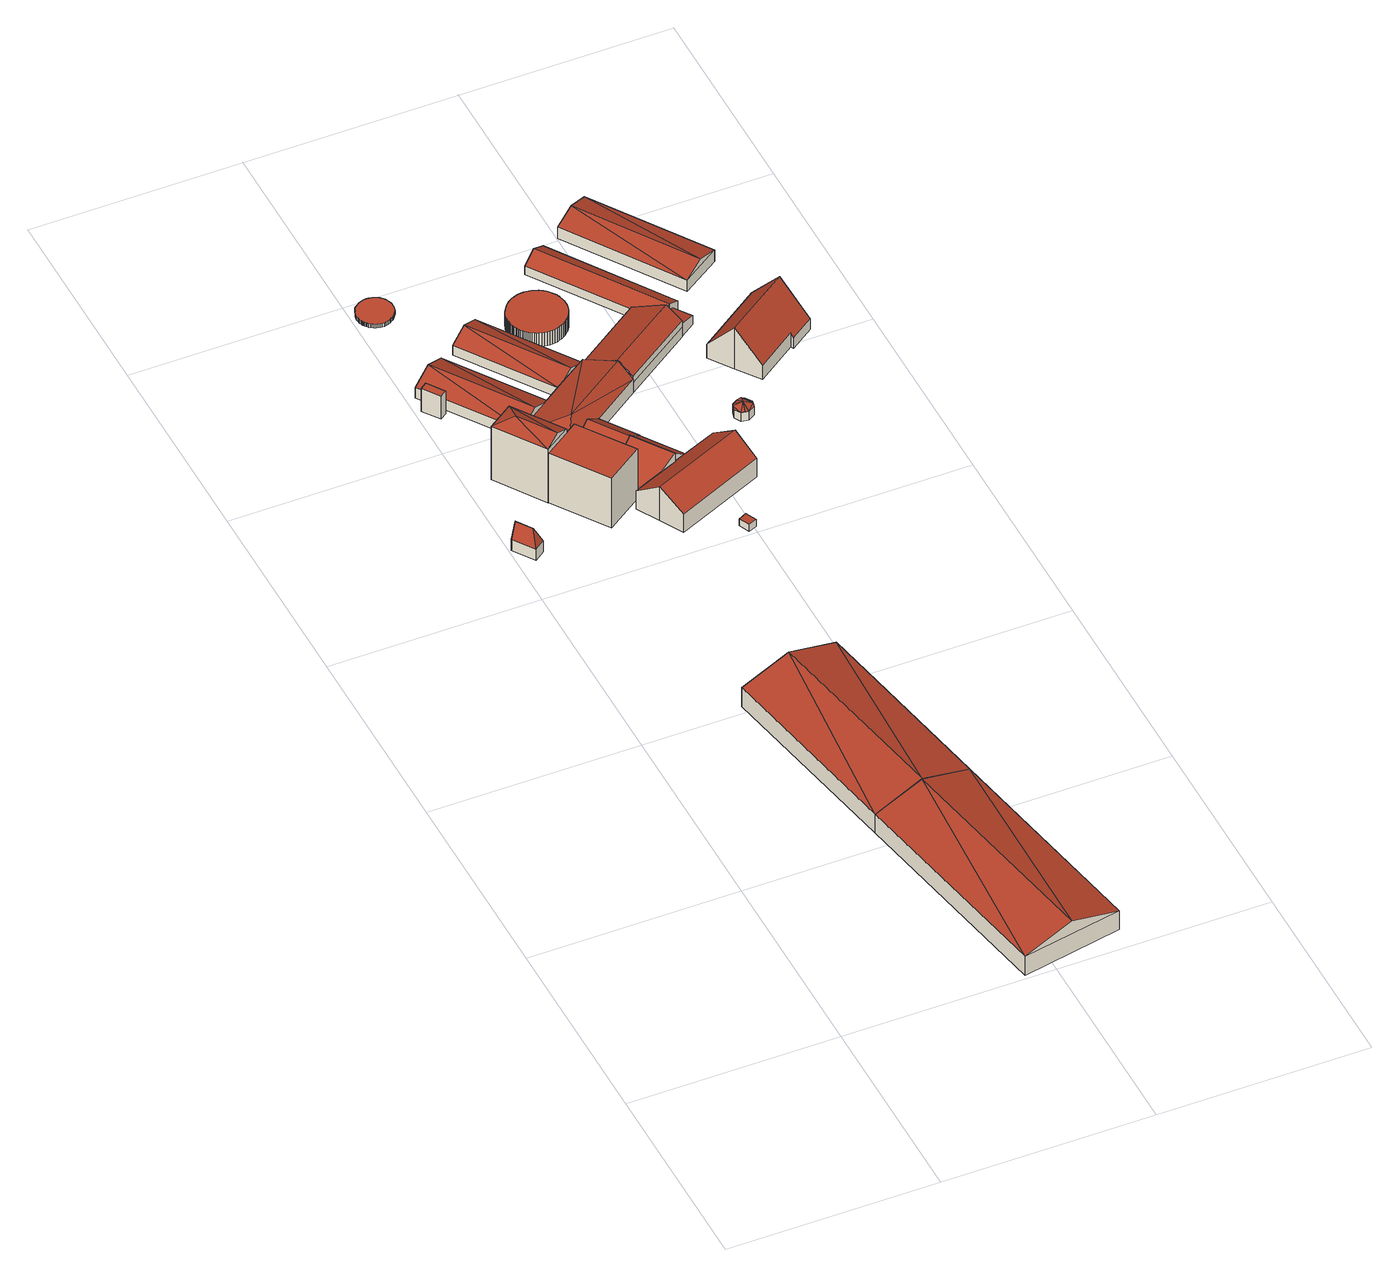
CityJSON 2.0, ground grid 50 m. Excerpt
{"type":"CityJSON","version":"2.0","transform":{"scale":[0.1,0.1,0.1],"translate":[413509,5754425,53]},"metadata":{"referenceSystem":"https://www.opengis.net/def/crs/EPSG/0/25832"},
"CityObjects":{
"building1":{"type":"Building","attributes":{"Gemeindeschluessel":"05515000","Geometrietyp2DReferenz":"3000","function":"51003_1201","roofType":"5000","measuredHeight":7.08},"geometry":[{"type":"Solid","lod":"2","boundaries":[[[[0,1,2,3]],[[4,5,1,0]],[[6,7,5,4]],[[3,2,7,6]],[[6,4,8]],[[8,4,0,9]],[[0,3,9]],[[9,3,6,8]],[[1,5,7,2]]]],"semantics":{"surfaces":[{"type":"WallSurface"},{"type":"RoofSurface"},{"type":"GroundSurface"}],"values":[[0,0,0,0,1,1,0,1,2]]}}]},
"building2":{"type":"Building","attributes":{"Gemeindeschluessel":"05515000","Geometrietyp2DReferenz":"3000","function":"31001_2700","roofType":"3100","measuredHeight":9.02},"geometry":[{"type":"Solid","lod":"2","boundaries":[[[[10,11,12,13]],[[14,15,11,10]],[[16,17,15,14]],[[13,12,17,16]],[[10,18,14]],[[16,19,13]],[[18,10,13]],[[13,19,18]],[[14,18,19]],[[19,16,14]],[[11,15,17,12]]]],"semantics":{"surfaces":[{"type":"WallSurface"},{"type":"RoofSurface"},{"type":"GroundSurface"}],"values":[[0,0,0,0,0,0,1,1,1,1,2]]}}]},
"building3":{"type":"Building","attributes":{"Gemeindeschluessel":"05515000","Geometrietyp2DReferenz":"3000","function":"31001_2700","roofType":"3100","measuredHeight":9.06},"geometry":[{"type":"Solid","lod":"2","boundaries":[[[[20,21,17,16]],[[22,23,21,20]],[[13,12,23,22]],[[16,17,12,13]],[[20,24,22]],[[13,25,16]],[[16,25,24]],[[24,20,16]],[[25,13,22]],[[22,24,25]],[[21,23,12,17]]]],"semantics":{"surfaces":[{"type":"WallSurface"},{"type":"RoofSurface"},{"type":"GroundSurface"}],"values":[[0,0,0,0,0,0,1,1,1,1,2]]}}]},
"building4":{"type":"Building","attributes":{"Gemeindeschluessel":"05515000","Geometrietyp2DReferenz":"3000","function":"51003_1201","roofType":"1000","measuredHeight":6.52},"geometry":[{"type":"Solid","lod":"2","boundaries":[[[[26,27,28,29]],[[30,31,27,26]],[[32,33,31,30]],[[29,28,33,32]],[[30,26,29,32]],[[27,31,33,28]]]],"semantics":{"surfaces":[{"type":"WallSurface"},{"type":"RoofSurface"},{"type":"GroundSurface"}],"values":[[0,0,0,0,1,2]]}}]},
"building5":{"type":"Building","attributes":{"Gemeindeschluessel":"05515000","Geometrietyp2DReferenz":"3000","function":"51003_1201","roofType":"5000","measuredHeight":17},"geometry":[{"type":"Solid","lod":"2","boundaries":[[[[34,35,36,37]],[[38,39,35,34]],[[40,41,39,38]],[[37,36,41,40]],[[34,42,38]],[[40,43,37]],[[37,43,42]],[[42,34,37]],[[43,40,38]],[[38,42,43]],[[35,39,41,36]]]],"semantics":{"surfaces":[{"type":"WallSurface"},{"type":"RoofSurface"},{"type":"GroundSurface"}],"values":[[0,0,0,0,1,0,1,1,1,1,2]]}}]},
"building6":{"type":"Building","attributes":{"Gemeindeschluessel":"05515000","Geometrietyp2DReferenz":"3000","function":"51003_1201","roofType":"1000","measuredHeight":14.16},"geometry":[{"type":"Solid","lod":"2","boundaries":[[[[44,45,46,47]],[[48,49,45,44]],[[50,51,49,48]],[[52,53,51,50]],[[47,46,53,52]],[[50,48,44,47,52]],[[45,49,51,53,46]]]],"semantics":{"surfaces":[{"type":"WallSurface"},{"type":"RoofSurface"},{"type":"GroundSurface"}],"values":[[0,0,0,0,0,1,2]]}}]},
"building7":{"type":"Building","attributes":{"Gemeindeschluessel":"05515000","Geometrietyp2DReferenz":"3000","function":"31001_2700","roofType":"3100","measuredHeight":5.36},"geometry":[{"type":"Solid","lod":"2","boundaries":[[[[54,55,56,57]],[[58,59,55,54]],[[60,61,59,58]],[[57,56,61,60]],[[54,62,58]],[[60,63,57]],[[57,63,62]],[[62,54,57]],[[63,60,58]],[[58,62,63]],[[55,59,61,56]]]],"semantics":{"surfaces":[{"type":"WallSurface"},{"type":"RoofSurface"},{"type":"GroundSurface"}],"values":[[0,0,0,0,0,0,1,1,1,1,2]]}}]},
"building8":{"type":"Building","attributes":{"Gemeindeschluessel":"05515000","Geometrietyp2DReferenz":"3000","function":"51003_1201","roofType":"1000","measuredHeight":1},"geometry":[{"type":"Solid","lod":"2","boundaries":[[[[64,65,66,67]],[[68,69,65,64]],[[70,71,69,68]],[[72,73,71,70]],[[74,75,73,72]],[[76,77,75,74]],[[78,79,77,76]],[[80,81,79,78]],[[82,83,81,80]],[[84,85,83,82]],[[86,87,85,84]],[[88,89,87,86]],[[90,91,89,88]],[[92,93,91,90]],[[94,95,93,92]],[[96,97,95,94]],[[98,99,97,96]],[[100,101,99,98]],[[102,103,101,100]],[[104,105,103,102]],[[106,107,105,104]],[[108,109,107,106]],[[110,111,109,108]],[[112,113,111,110]],[[114,115,113,112]],[[116,117,115,114]],[[118,119,117,116]],[[120,121,119,118]],[[122,123,121,120]],[[124,125,123,122]],[[126,127,125,124]],[[128,129,127,126]],[[130,131,129,128]],[[132,133,131,130]],[[134,135,133,132]],[[136,137,135,134]],[[138,139,137,136]],[[140,141,139,138]],[[142,143,141,140]],[[144,145,143,142]],[[146,147,145,144]],[[148,149,147,146]],[[150,151,149,148]],[[152,153,151,150]],[[154,155,153,152]],[[156,157,155,154]],[[158,159,157,156]],[[160,161,159,158]],[[162,163,161,160]],[[164,165,163,162]],[[166,167,165,164]],[[168,169,167,166]],[[170,171,169,168]],[[172,173,171,170]],[[174,175,173,172]],[[176,177,175,174]],[[178,179,177,176]],[[180,181,179,178]],[[182,183,181,180]],[[184,185,183,182]],[[186,187,185,184]],[[188,189,187,186]],[[190,191,189,188]],[[192,193,191,190]],[[67,66,193,192]],[[190,188,186,184,182,180,178,176,174,172,170,168,166,164,162,160,158,156,154,152,150,148,146,144,142,140,138,136,134,132,130,128,126,124,122,120,118,116,114,112,110,108,106,104,102,100,98,96,94,92,90,88,86,84,82,80,78,76,74,72,70,68,64,67,192]],[[65,69,71,73,75,77,79,81,83,85,87,89,91,93,95,97,99,101,103,105,107,109,111,113,115,117,119,121,123,125,127,129,131,133,135,137,139,141,143,145,147,149,151,153,155,157,159,161,163,165,167,169,171,173,175,177,179,181,183,185,187,189,191,193,66]]]],"semantics":{"surfaces":[{"type":"WallSurface"},{"type":"RoofSurface"},{"type":"GroundSurface"}],"values":[[0,0,0,0,0,0,0,0,0,0,0,0,0,0,0,0,0,0,0,0,0,0,0,0,0,0,0,0,0,0,0,0,0,0,0,0,0,0,0,0,0,0,0,0,0,0,0,0,0,0,0,0,0,0,0,0,0,0,0,0,0,0,0,0,0,1,2]]}}]},
"building9":{"type":"Building","attributes":{"Gemeindeschluessel":"05515000","Geometrietyp2DReferenz":"3000","function":"31001_2700"},"children":["building9-1","building9-2","building9-3","building9-4"]},
"building9-1":{"type":"BuildingPart","attributes":{"roofType":"5000","measuredHeight":7.31},"parents":["building9"],"geometry":[{"type":"Solid","lod":"2","boundaries":[[[[194,195,196,197,198]],[[199,56,195,194]],[[200,61,56,199]],[[201,202,61,200]],[[203,204,202,201]],[[205,206,204,203]],[[207,208,209,206,205]],[[198,210,194]],[[211,210,205]],[[210,198,212,207,205]],[[203,210,211]],[[201,200,199,194,210,203]],[[211,205,203]],[[196,195,56,61,202,204,206,209]],[[212,198,197]],[[196,209,208,197]],[[208,207,212,197]]]],"semantics":{"surfaces":[{"type":"WallSurface"},{"type":"RoofSurface"},{"type":"GroundSurface"},{"type":"ClosureSurface"}],"values":[[0,0,0,0,0,0,0,1,1,1,1,1,0,2,0,3,3]]}}]},
"building9-2":{"type":"BuildingPart","attributes":{"roofType":"3100","measuredHeight":7.52},"parents":["building9"],"geometry":[{"type":"Solid","lod":"2","boundaries":[[[[213,214,215,216]],[[197,196,217,218]],[[216,215,209,208]],[[219,220,221,222,223]],[[218,224,221,220,212,197]],[[223,222,213,216]],[[207,219,223,216,208]],[[214,217,196,209,215]],[[214,213,218,217]],[[196,197,208,209]],[[219,207,212,220]],[[212,207,208,197]],[[222,221,224,218,213]]]],"semantics":{"surfaces":[{"type":"WallSurface"},{"type":"RoofSurface"},{"type":"GroundSurface"},{"type":"ClosureSurface"}],"values":[[0,0,0,1,1,0,0,2,3,3,0,3,3]]}}]},
"building9-3":{"type":"BuildingPart","attributes":{"roofType":"2100","measuredHeight":7.59},"parents":["building9"],"geometry":[{"type":"Solid","lod":"2","boundaries":[[[[225,226,227,214,213,222,228]],[[218,217,229,230]],[[231,232,225,228,221,224,218,230]],[[214,227,233,229,217]],[[221,228,222]],[[214,217,218,213]],[[218,224,221,222,213]],[[226,225,232,234]],[[233,227,226,234]],[[234,232,231]],[[229,233,234,231,230]]]],"semantics":{"surfaces":[{"type":"WallSurface"},{"type":"RoofSurface"},{"type":"GroundSurface"},{"type":"ClosureSurface"}],"values":[[0,0,1,2,0,3,3,0,3,0,3]]}}]},
"building9-4":{"type":"BuildingPart","attributes":{"roofType":"3100","measuredHeight":9.64},"parents":["building9"],"geometry":[{"type":"Solid","lod":"2","boundaries":[[[[235,236,227,226]],[[237,238,236,235]],[[239,240,238,237]],[[241,242,240,239]],[[243,244,242,241]],[[245,246,244,243]],[[247,230,229,246,245]],[[241,239,237,243]],[[235,226,234,231,247,245,243,237]],[[227,236,238,240,242,244,246,229,233]],[[227,233,234,226]],[[230,247,231]],[[229,230,231,234,233]]]],"semantics":{"surfaces":[{"type":"WallSurface"},{"type":"RoofSurface"},{"type":"GroundSurface"},{"type":"ClosureSurface"}],"values":[[0,0,0,0,0,0,0,1,1,2,3,0,3]]}}]},
"building10":{"type":"Building","attributes":{"Gemeindeschluessel":"05515000","Geometrietyp2DReferenz":"3000","function":"31001_2700","roofType":"3100","measuredHeight":4.94},"geometry":[{"type":"Solid","lod":"2","boundaries":[[[[248,249,250,251]],[[252,253,249,248]],[[254,255,253,252]],[[251,250,255,254]],[[248,256,252]],[[254,257,251]],[[251,257,256]],[[256,248,251]],[[257,254,252]],[[252,256,257]],[[249,253,255,250]]]],"semantics":{"surfaces":[{"type":"WallSurface"},{"type":"RoofSurface"},{"type":"GroundSurface"}],"values":[[0,0,0,0,0,0,1,1,1,1,2]]}}]},
"building11":{"type":"Building","attributes":{"Gemeindeschluessel":"05515000","Geometrietyp2DReferenz":"3000","function":"51009_1610","roofType":"2100","measuredHeight":7.19},"geometry":[{"type":"Solid","lod":"2","boundaries":[[[[258,259,260,261]],[[262,263,259,258]],[[264,265,263,262]],[[261,260,265,264]],[[262,258,261,264]],[[259,263,265,260]]]],"semantics":{"surfaces":[{"type":"WallSurface"},{"type":"RoofSurface"},{"type":"GroundSurface"}],"values":[[0,0,0,0,1,2]]}}]},
"building12":{"type":"Building","attributes":{"Gemeindeschluessel":"05515000","Geometrietyp2DReferenz":"3000","function":"31001_2700","roofType":"2100","measuredHeight":2.06},"geometry":[{"type":"Solid","lod":"2","boundaries":[[[[266,267,268,269]],[[270,271,267,266]],[[272,273,271,270]],[[269,268,273,272]],[[270,266,269,272]],[[267,271,273,268]]]],"semantics":{"surfaces":[{"type":"WallSurface"},{"type":"RoofSurface"},{"type":"GroundSurface"}],"values":[[0,0,0,0,1,2]]}}]},
"building13":{"type":"Building","attributes":{"Gemeindeschluessel":"05515000","Geometrietyp2DReferenz":"3000","function":"51003_1201","roofType":"1000","measuredHeight":3.95},"geometry":[{"type":"Solid","lod":"2","boundaries":[[[[274,275,276,277]],[[278,279,275,274]],[[280,281,279,278]],[[282,283,281,280]],[[284,285,283,282]],[[286,287,285,284]],[[288,289,287,286]],[[290,291,289,288]],[[292,293,291,290]],[[294,295,293,292]],[[296,297,295,294]],[[298,299,297,296]],[[300,301,299,298]],[[302,303,301,300]],[[304,305,303,302]],[[306,307,305,304]],[[308,309,307,306]],[[310,311,309,308]],[[312,313,311,310]],[[314,315,313,312]],[[316,317,315,314]],[[318,319,317,316]],[[320,321,319,318]],[[322,323,321,320]],[[324,325,323,322]],[[326,327,325,324]],[[328,329,327,326]],[[330,331,329,328]],[[332,333,331,330]],[[334,335,333,332]],[[336,337,335,334]],[[338,339,337,336]],[[340,341,339,338]],[[342,343,341,340]],[[344,345,343,342]],[[346,347,345,344]],[[348,349,347,346]],[[350,351,349,348]],[[352,353,351,350]],[[354,355,353,352]],[[356,357,355,354]],[[358,359,357,356]],[[360,361,359,358]],[[362,363,361,360]],[[364,365,363,362]],[[366,367,365,364]],[[368,369,367,366]],[[370,371,369,368]],[[372,373,371,370]],[[374,375,373,372]],[[376,377,375,374]],[[378,379,377,376]],[[380,381,379,378]],[[382,383,381,380]],[[384,385,383,382]],[[386,387,385,384]],[[388,389,387,386]],[[390,391,389,388]],[[392,393,391,390]],[[394,395,393,392]],[[396,397,395,394]],[[398,399,397,396]],[[400,401,399,398]],[[402,403,401,400]],[[404,405,403,402]],[[406,407,405,404]],[[408,409,407,406]],[[410,411,409,408]],[[412,413,411,410]],[[414,415,413,412]],[[416,417,415,414]],[[418,419,417,416]],[[420,421,419,418]],[[422,423,421,420]],[[424,425,423,422]],[[426,427,425,424]],[[428,429,427,426]],[[430,431,429,428]],[[432,433,431,430]],[[434,435,433,432]],[[436,437,435,434]],[[277,276,437,436]],[[434,432,430,428,426,424,422,420,418,416,414,412,410,408,406,404,402,400,398,396,394,392,390,388,386,384,382,380,378,376,374,372,370,368,366,364,362,360,358,356,354,352,350,348,346,344,342,340,338,336,334,332,330,328,326,324,322,320,318,316,314,312,310,308,306,304,302,300,298,296,294,292,290,288,286,284,282,280,278,274,277,436]],[[275,279,281,283,285,287,289,291,293,295,297,299,301,303,305,307,309,311,313,315,317,319,321,323,325,327,329,331,333,335,337,339,341,343,345,347,349,351,353,355,357,359,361,363,365,367,369,371,373,375,377,379,381,383,385,387,389,391,393,395,397,399,401,403,405,407,409,411,413,415,417,419,421,423,425,427,429,431,433,435,437,276]]]],"semantics":{"surfaces":[{"type":"WallSurface"},{"type":"RoofSurface"},{"type":"GroundSurface"}],"values":[[0,0,0,0,0,0,0,0,0,0,0,0,0,0,0,0,0,0,0,0,0,0,0,0,0,0,0,0,0,0,0,0,0,0,0,0,0,0,0,0,0,0,0,0,0,0,0,0,0,0,0,0,0,0,0,0,0,0,0,0,0,0,0,0,0,0,0,0,0,0,0,0,0,0,0,0,0,0,0,0,0,0,1,2]]}}]},
"building14":{"type":"Building","attributes":{"Gemeindeschluessel":"05515000","Geometrietyp2DReferenz":"3000","function":"31001_2700","roofType":"5000","measuredHeight":3.62},"geometry":[{"type":"Solid","lod":"2","boundaries":[[[[438,439,440,441]],[[442,443,439,438]],[[444,445,443,442]],[[446,447,445,444]],[[448,449,447,446]],[[450,451,449,448]],[[452,453,451,450]],[[441,440,453,452]],[[446,444,454]],[[446,454,455]],[[455,456,446]],[[448,456,455]],[[448,455,457]],[[457,450,448]],[[455,458,441]],[[455,441,452]],[[452,457,455]],[[454,442,438]],[[454,438,458]],[[458,455,454]],[[441,458,438]],[[442,454,444]],[[446,456,448]],[[450,457,452]],[[439,443,445,447,449,451,453,440]]]],"semantics":{"surfaces":[{"type":"WallSurface"},{"type":"RoofSurface"},{"type":"GroundSurface"}],"values":[[0,0,0,0,0,0,0,0,1,1,1,1,1,1,1,1,1,1,1,1,0,0,0,0,2]]}}]},
"building15":{"type":"Building","attributes":{"Gemeindeschluessel":"05515000","Geometrietyp2DReferenz":"3000","function":"31001_2700"},"children":["building15-1","building15-2"]},
"building15-1":{"type":"BuildingPart","attributes":{"roofType":"3100","measuredHeight":4.56},"parents":["building15"],"geometry":[{"type":"Solid","lod":"2","boundaries":[[[[459,460,461,462]],[[463,464,460,459]],[[465,466,464,463]],[[467,468,466,465]],[[469,470,468,467]],[[471,472,470,469]],[[467,465,463,469]],[[459,462,473,471,469,463]],[[460,464,466,468,470,472,474,461]],[[474,472,471,473]],[[461,474,473,462]]]],"semantics":{"surfaces":[{"type":"WallSurface"},{"type":"RoofSurface"},{"type":"GroundSurface"},{"type":"ClosureSurface"}],"values":[[0,0,0,0,0,0,1,1,2,3,3]]}}]},
"building15-2":{"type":"BuildingPart","attributes":{"roofType":"3100","measuredHeight":7.52},"parents":["building15"],"geometry":[{"type":"Solid","lod":"2","boundaries":[[[[472,471,475]],[[476,477,472,475]],[[478,206,477,476]],[[479,204,206,478]],[[480,462,461,204,479]],[[479,481,482,483,484,480]],[[482,481,485,486]],[[486,485,478,476]],[[485,481,479,478]],[[483,482,486,476,475]],[[483,475,484]],[[474,472,477,206,204,461]],[[462,480,484,473]],[[474,461,462,473]],[[473,484,475,471]],[[472,474,473,471]]]],"semantics":{"surfaces":[{"type":"WallSurface"},{"type":"RoofSurface"},{"type":"GroundSurface"},{"type":"ClosureSurface"}],"values":[[0,0,0,0,0,1,1,0,0,0,0,2,0,3,0,3]]}}]},
"building16":{"type":"Building","attributes":{"Gemeindeschluessel":"05515000","Geometrietyp2DReferenz":"3000","function":"51009_1610","roofType":"2100","measuredHeight":3.56},"geometry":[{"type":"Solid","lod":"2","boundaries":[[[[487,488,489,490]],[[491,492,488,487]],[[493,494,492,491]],[[490,489,494,493]],[[491,487,490,493]],[[488,492,494,489]]]],"semantics":{"surfaces":[{"type":"WallSurface"},{"type":"RoofSurface"},{"type":"GroundSurface"}],"values":[[0,0,0,0,1,2]]}}]},
"building17":{"type":"Building","attributes":{"Gemeindeschluessel":"05515000","Geometrietyp2DReferenz":"3000","function":"31001_1000","roofType":"3100","measuredHeight":11.73},"address":[{"country":"Germany","locality":"Münster","thoroughfareNumber":"30","thoroughfareName":"Kreuzbach"}],"geometry":[{"type":"Solid","lod":"2","boundaries":[[[[495,496,497,498]],[[499,500,496,495]],[[501,502,500,499]],[[503,504,502,501]],[[505,506,504,503]],[[507,508,506,505]],[[509,510,508,507]],[[498,497,510,509]],[[503,501,499,505]],[[495,498,509,507,505,499]],[[496,500,502,504,506,508,510,497]]]],"semantics":{"surfaces":[{"type":"WallSurface"},{"type":"RoofSurface"},{"type":"GroundSurface"}],"values":[[0,0,0,0,0,0,0,0,1,1,2]]}}]},
"building18":{"type":"Building","attributes":{"Gemeindeschluessel":"05515000","Geometrietyp2DReferenz":"3000","function":"31001_2700","roofType":"3100","measuredHeight":5.04},"geometry":[{"type":"Solid","lod":"2","boundaries":[[[[511,512,513,514]],[[515,516,512,511]],[[517,518,516,515]],[[514,513,518,517]],[[511,519,515]],[[517,520,514]],[[519,511,514]],[[514,520,519]],[[515,519,520]],[[520,517,515]],[[512,516,518,513]]]],"semantics":{"surfaces":[{"type":"WallSurface"},{"type":"RoofSurface"},{"type":"GroundSurface"}],"values":[[0,0,0,0,0,0,1,1,1,1,2]]}}]}
},
"vertices":[
[31,1683,33],[31,1683,2],[6,1666,2],[6,1666,33],[65,1634,33],[65,1634,2],[40,1616,33],[40,1616,2],[44,1638,73],[19,1675,73],
[671,53,59],[671,53,5],[570,587,5],[570,587,59],[431,7,59],[431,7,5],[330,542,59],[330,542,5],[551,30,95],[450,565,95],
[241,1018,59],[241,1018,5],[481,1063,59],[481,1063,5],[361,1041,96],[450,565,96],
[14,2136,70],[14,2136,5],[42,2096,5],[42,2096,70],[30,2148,70],[30,2148,5],[58,2107,70],[58,2107,5],
[59,1882,156],[59,1882,4],[138,1766,4],[138,1766,156],[120,1924,156],[120,1924,4],[200,1808,156],[200,1808,4],[111,1872,174],[169,1787,174],
[200,1808,146],[200,1808,5],[138,1766,5],[138,1766,146],[226,1826,146],[226,1826,5],[314,1699,146],[314,1699,5],[226,1638,146],[226,1638,5],
[20,2179,35],[20,2179,5],[169,1962,5],[169,1962,35],[108,2240,35],[108,2240,5],[257,2023,35],[257,2023,5],[64,2209,59],[213,1993,59],
[93,2440,13],[93,2440,3],[94,2445,3],[94,2445,13],[92,2436,13],[92,2436,3],[89,2432,13],[89,2432,3],[87,2428,13],[87,2428,3],[83,2424,13],[83,2424,3],[79,2420,13],[79,2420,3],[75,2418,13],[75,2418,3],[71,2415,13],[71,2415,3],[66,2413,13],[66,2413,3],[61,2412,13],[61,2412,3],[56,2411,13],[56,2411,3],[51,2411,13],[51,2411,3],[46,2412,13],[46,2412,3],[42,2413,13],[42,2413,3],[38,2414,13],[38,2414,3],[34,2416,13],[34,2416,3],[31,2418,13],[31,2418,3],[28,2420,13],[28,2420,3],[25,2422,13],[25,2422,3],[23,2425,13],[23,2425,3],[21,2427,13],[21,2427,3],[19,2429,13],[19,2429,3],[17,2432,13],[17,2432,3],[16,2433,13],[16,2433,3],[15,2436,13],[15,2436,3],[14,2438,13],[14,2438,3],[13,2441,13],[13,2441,3],[12,2444,13],[12,2444,3],[12,2448,13],[12,2448,3],[11,2452,13],[11,2452,3],[11,2455,13],[11,2455,3],[12,2460,13],[12,2460,3],[13,2464,13],[13,2464,3],[14,2468,13],[14,2468,3],[16,2472,13],[16,2472,3],[18,2477,13],[18,2477,3],[21,2481,13],[21,2481,3],[25,2484,13],[25,2484,3],[29,2487,13],[29,2487,3],[33,2490,13],[33,2490,3],[38,2492,13],[38,2492,3],[43,2494,13],[43,2494,3],[48,2495,13],[48,2495,3],[53,2495,13],[53,2495,3],[57,2495,13],[57,2495,3],[62,2494,13],[62,2494,3],[66,2493,13],[66,2493,3],[70,2492,13],[70,2492,3],[74,2490,13],[74,2490,3],[77,2488,13],[77,2488,3],[80,2486,13],[80,2486,3],[82,2484,13],[82,2484,3],[85,2481,13],[85,2481,3],[87,2479,13],[87,2479,3],[88,2477,13],[88,2477,3],[90,2474,13],[90,2474,3],[91,2472,13],[91,2472,3],[92,2469,13],[92,2469,3],[93,2467,13],[93,2467,3],[94,2463,13],[94,2463,3],[95,2460,13],[95,2460,3],[95,2457,13],[95,2457,3],[95,2453,13],[95,2453,3],[95,2449,13],[95,2449,3],
[150,1950,43],[150,1950,5],[221,1847,5],[221,1847,31],[221,1847,43],[169,1962,43],[257,2023,43],[295,2050,43],[295,2050,5],[373,2103,43],[373,2103,5],[444,2001,43],[444,2001,5],[323,1917,43],[323,1917,31],[323,1917,5],[263,1922,78],[423,2032,78],[237,1858,43],
[347,1809,31],[347,1809,5],[381,1833,5],[381,1833,31],[279,1762,5],[279,1762,31],[323,1917,48],[287,1893,80],[346,1808,80],[347,1809,79],[381,1833,48],[288,1768,38],
[408,1721,81],[408,1721,54],[408,1721,5],[347,1809,81],[332,1685,5],[332,1685,31],[373,1702,57],[410,1718,81],[410,1718,5],[410,1718,57],
[521,1768,55],[521,1768,5],[546,1710,101],[546,1710,5],[570,1654,58],[570,1654,5],[357,1561,57],[357,1561,5],[327,1616,101],[327,1616,5],[297,1670,57],[297,1670,5],[332,1685,57],
[147,2266,34],[147,2266,6],[295,2050,6],[295,2050,34],[224,2320,34],[224,2320,6],[373,2103,34],[373,2103,6],[186,2293,55],[334,2076,55],
[381,1833,47],[381,1833,6],[347,1809,6],[347,1809,78],[447,1738,47],[447,1738,6],[408,1721,78],[408,1721,6],
[483,1505,26],[483,1505,7],[503,1513,7],[503,1513,27],[472,1530,26],[472,1530,7],[491,1539,27],[491,1539,7],
[412,2259,45],[412,2259,6],[413,2264,6],[413,2264,45],[410,2253,45],[410,2253,6],[408,2248,45],[408,2248,6],[405,2242,45],[405,2242,6],[402,2237,45],[402,2237,6],[398,2232,45],[398,2232,6],[393,2228,45],[393,2228,6],[388,2223,45],[388,2223,6],[383,2219,45],[383,2219,6],[377,2216,45],[377,2216,6],[371,2214,45],[371,2214,6],[365,2211,45],[365,2211,6],[359,2210,45],[359,2210,6],[353,2209,45],[353,2209,6],[347,2209,45],[347,2209,6],[341,2209,45],[341,2209,6],[335,2210,45],[335,2210,6],[329,2211,45],[329,2211,6],[324,2213,45],[324,2213,6],[319,2215,45],[319,2215,6],[315,2217,45],[315,2217,6],[310,2220,45],[310,2220,6],[307,2222,45],[307,2222,6],[303,2225,45],[303,2225,6],[300,2228,45],[300,2228,6],[297,2231,45],[297,2231,6],[295,2234,45],[295,2234,6],[292,2237,45],[292,2237,6],[290,2240,45],[290,2240,6],[289,2242,45],[289,2242,6],[287,2245,45],[287,2245,6],[286,2248,45],[286,2248,6],[284,2252,45],[284,2252,6],[283,2255,45],[283,2255,6],[282,2259,45],[282,2259,6],[281,2263,45],[281,2263,6],[280,2268,45],[280,2268,6],[280,2273,45],[280,2273,6],[280,2277,45],[280,2277,6],[280,2282,45],[280,2282,6],[281,2288,45],[281,2288,6],[282,2293,45],[282,2293,6],[284,2298,45],[284,2298,6],[286,2304,45],[286,2304,6],[289,2309,45],[289,2309,6],[292,2314,45],[292,2314,6],[296,2319,45],[296,2319,6],[300,2324,45],[300,2324,6],[305,2328,45],[305,2328,6],[310,2332,45],[310,2332,6],[316,2336,45],[316,2336,6],[322,2338,45],[322,2338,6],[328,2340,45],[328,2340,6],[334,2342,45],[334,2342,6],[341,2343,45],[341,2343,6],[347,2343,45],[347,2343,6],[353,2343,45],[353,2343,6],[359,2342,45],[359,2342,6],[364,2341,45],[364,2341,6],[370,2339,45],[370,2339,6],[374,2337,45],[374,2337,6],[379,2335,45],[379,2335,6],[383,2332,45],[383,2332,6],[387,2330,45],[387,2330,6],[391,2327,45],[391,2327,6],[394,2324,45],[394,2324,6],[397,2321,45],[397,2321,6],[399,2318,45],[399,2318,6],[401,2315,45],[401,2315,6],[403,2312,45],[403,2312,6],[405,2310,45],[405,2310,6],[407,2307,45],[407,2307,6],[408,2303,45],[408,2303,6],[410,2300,45],[410,2300,6],[411,2296,45],[411,2296,6],[412,2292,45],[412,2292,6],[413,2288,45],[413,2288,6],[414,2284,45],[414,2284,6],[414,2279,45],[414,2279,6],[414,2274,45],[414,2274,6],[414,2269,45],[414,2269,6],
[637,1859,34],[637,1859,10],[619,1861,10],[619,1861,34],[647,1844,34],[647,1844,10],[643,1826,34],[643,1826,10],[628,1817,34],[628,1817,10],[611,1820,34],[611,1820,10],[601,1835,34],[601,1835,10],[606,1852,34],[606,1852,10],[645,1835,37],[624,1839,46],[619,1818,37],[603,1843,38],[629,1860,37],
[391,2431,30],[391,2431,5],[537,2216,5],[537,2216,29],[421,2452,50],[421,2452,5],[452,2472,30],[452,2472,5],[637,2196,31],[637,2196,5],[609,2176,50],[609,2176,5],[580,2157,31],[580,2157,5],[539,2217,31],[539,2217,5],
[580,2157,33],[610,2115,33],[610,2115,5],[444,2001,33],[373,2103,33],[537,2216,33],[422,2033,80],[587,2146,80],[580,2157,73],[539,2217,33],[444,2001,51],[610,2115,51],
[610,2115,43],[610,2115,7],[646,2140,7],[646,2140,32],[580,2157,43],[580,2157,7],[617,2182,32],[617,2182,7],
[707,1922,46],[707,1922,7],[804,1990,7],[804,1990,47],[668,1977,124],[668,1977,7],[629,2032,46],[629,2032,7],[782,2138,47],[782,2138,7],[821,2083,124],[821,2083,7],[864,2022,37],[864,2022,7],[808,1983,37],[808,1983,7],
[771,2301,37],[771,2301,5],[592,2567,5],[592,2567,37],[679,2240,37],[679,2240,5],[501,2505,37],[501,2505,5],[725,2271,55],[547,2536,55]
]}
